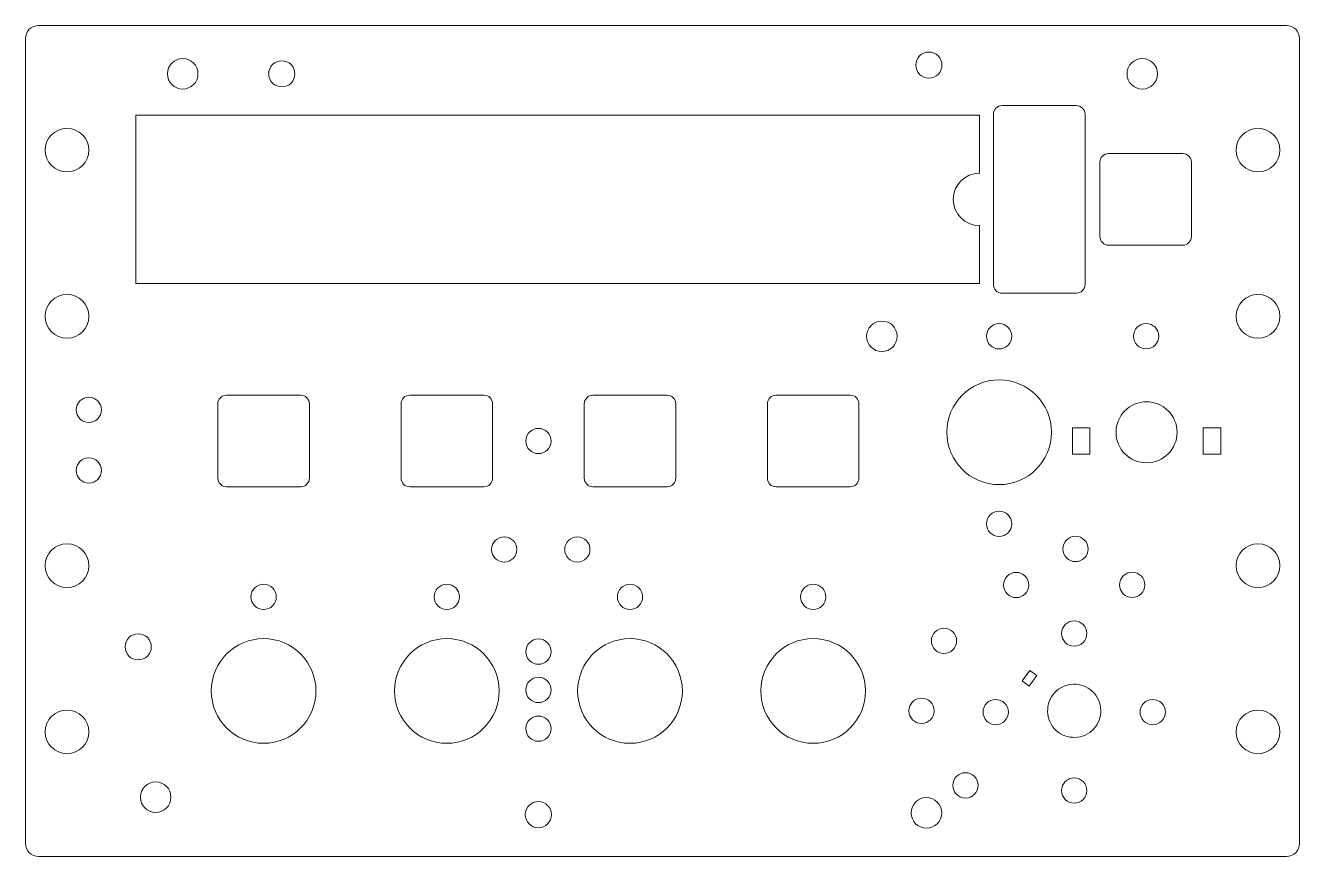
# Model space of a CAD drawing. Header units: millimetres. Extents: x -246 to 62, y -173 to 125.
# Drawn here: x -83.8 to 62.3, y -172.8 to -77.6 of the extents above; entities that cross this region are included whole.
import ezdxf

# ---------------------------------------------------------------- set-up
doc = ezdxf.new("R2010")
doc.units = ezdxf.units.MM
doc.header["$MEASUREMENT"] = 0
doc.layers.add('Cut', color=7, linetype='Continuous')

msp = doc.modelspace()

# ---------------------------------------------------------------- linework, layer by layer
at = {"layer": 'Cut', "color": 250, "lineweight": 9}
for points in [[(36.2564, -126.6967), (38.2564, -126.6967), (38.2564, -123.6967), (36.2564, -123.6967), (36.2564, -126.6967)], [(51.2564, -126.6967), (53.2564, -126.6967), (53.2564, -123.6967), (51.2564, -123.6967), (51.2564, -126.6967)]]:
    msp.add_lwpolyline(points, close=True, dxfattribs=at)
for centre, major_axis in [((-65.7311, -83.1121), (0, 1.75)), ((-54.3711, -83.1121), (0, 1.5)), ((19.8042, -82.1121), (0, 1.5)), ((44.2689, -83.1121), (0, 1.75)), ((-78.9936, -91.8592), (0, 2.5)), ((57.5314, -91.8592), (0, 2.5)), ((-78.9936, -110.9092), (0, 2.5)), ((57.5314, -110.9092), (0, 2.5)), ((14.4223, -113.1965), (0, 1.75)), ((-78.9936, -139.4842), (0, 2.5)), ((57.5314, -139.4842), (0, 2.5)), ((-70.8311, -148.788), (0, 1.5)), ((-78.9936, -158.5342), (0, 2.5)), ((57.5314, -158.5342), (0, 2.5)), ((-68.8311, -166.0217), (0, 1.75)), ((19.5223, -167.8217), (0, 1.75)), ((-24.9561, -168.0217), (0, 1.5))]:
    msp.add_ellipse(centre, major_axis=major_axis, ratio=1, dxfattribs=at)
for points, knots in [([(60.7939, -172.8217), (61.1919, -172.8214), (61.5736, -172.663), (61.8549, -172.3814), (61.8549, -172.3814), (62.1362, -172.0997), (62.2941, -171.7197), (62.2939, -171.3217), (62.2939, -171.3217), (62.2939, -171.3217), (62.2939, -79.0717), (62.2939, -79.0717), (62.2939, -79.0717), (62.2936, -78.6736), (62.1352, -78.2919), (61.8536, -78.0106), (61.8536, -78.0106), (61.5719, -77.7293), (61.1919, -77.5714), (60.7939, -77.5717), (60.7939, -77.5717), (60.7939, -77.5717), (-82.2561, -77.5717), (-82.2561, -77.5717), (-82.2561, -77.5717), (-82.6542, -77.5719), (-83.0359, -77.7303), (-83.3172, -78.012), (-83.3172, -78.012), (-83.5985, -78.2936), (-83.7564, -78.6736), (-83.7561, -79.0717), (-83.7561, -79.0717), (-83.7561, -79.0717), (-83.7561, -171.3217), (-83.7561, -171.3217), (-83.7561, -171.3217), (-83.7559, -171.7197), (-83.5975, -172.1014), (-83.3158, -172.3827), (-83.3158, -172.3827), (-83.0342, -172.664), (-82.6542, -172.8219), (-82.2561, -172.8217), (-82.2561, -172.8217), (-82.2561, -172.8217), (60.7939, -172.8217), (60.7939, -172.8217)], [0, 0, 0, 0, 0.07692308, 0.07692308, 0.07692308, 0.07692308, 0.15384615, 0.15384615, 0.15384615, 0.15384615, 0.23076923, 0.23076923, 0.23076923, 0.23076923, 0.30769231, 0.30769231, 0.30769231, 0.30769231, 0.38461538, 0.38461538, 0.38461538, 0.38461538, 0.46153846, 0.46153846, 0.46153846, 0.46153846, 0.53846154, 0.53846154, 0.53846154, 0.53846154, 0.61538462, 0.61538462, 0.61538462, 0.61538462, 0.69230769, 0.69230769, 0.69230769, 0.69230769, 0.76923077, 0.76923077, 0.76923077, 0.76923077, 0.84615385, 0.84615385, 0.84615385, 0.84615385, 1, 1, 1, 1]), ([(36.7041, -108.2526), (36.7041, -108.2526), (28.2041, -108.2526), (28.2041, -108.2526), (28.2041, -108.2526), (27.9391, -108.2527), (27.6848, -108.1476), (27.4973, -107.9603), (27.4973, -107.9603), (27.3097, -107.773), (27.2043, -107.5176), (27.2041, -107.2526), (27.2041, -107.2526), (27.2041, -107.2526), (27.2041, -87.7526), (27.2041, -87.7526), (27.2041, -87.7526), (27.204, -87.4875), (27.3091, -87.2333), (27.4964, -87.0457), (27.4964, -87.0457), (27.6837, -86.8582), (27.9391, -86.7527), (28.2041, -86.7526), (28.2041, -86.7526), (28.2041, -86.7526), (36.7041, -86.7526), (36.7041, -86.7526), (36.7041, -86.7526), (36.9692, -86.7524), (37.2234, -86.8575), (37.411, -87.0448), (37.411, -87.0448), (37.5985, -87.2321), (37.704, -87.4875), (37.7041, -87.7526), (37.7041, -87.7526), (37.7041, -87.7526), (37.7041, -107.2526), (37.7041, -107.2526), (37.7041, -107.2526), (37.7043, -107.5176), (37.5992, -107.7719), (37.4119, -107.9594), (37.4119, -107.9594), (37.2246, -108.1469), (36.9692, -108.2524), (36.7041, -108.2526)], [0, 0, 0, 0, 0.07692308, 0.07692308, 0.07692308, 0.07692308, 0.15384615, 0.15384615, 0.15384615, 0.15384615, 0.23076923, 0.23076923, 0.23076923, 0.23076923, 0.30769231, 0.30769231, 0.30769231, 0.30769231, 0.38461538, 0.38461538, 0.38461538, 0.38461538, 0.46153846, 0.46153846, 0.46153846, 0.46153846, 0.53846154, 0.53846154, 0.53846154, 0.53846154, 0.61538462, 0.61538462, 0.61538462, 0.61538462, 0.69230769, 0.69230769, 0.69230769, 0.69230769, 0.76923077, 0.76923077, 0.76923077, 0.76923077, 0.84615385, 0.84615385, 0.84615385, 0.84615385, 1, 1, 1, 1]), ([(25.5939, -107.1526), (25.5939, -107.1526), (-71.1061, -107.1526), (-71.1061, -107.1526), (-71.1061, -107.1526), (-71.1061, -107.1526), (-71.1061, -87.8526), (-71.1061, -87.8526), (-71.1061, -87.8526), (-71.1061, -87.8526), (25.5939, -87.8526), (25.5939, -87.8526), (25.5939, -87.8526), (25.5939, -87.8526), (25.5939, -94.5026), (25.5939, -94.5026), (25.5939, -94.5026), (23.9369, -94.5026), (22.5939, -95.8456), (22.5939, -97.5026), (22.5939, -97.5026), (22.5939, -99.1594), (23.9369, -100.5026), (25.5939, -100.5026), (25.5939, -100.5026), (25.5939, -100.5026), (25.5939, -107.1526), (25.5939, -107.1526)], [0, 0, 0, 0, 0.125, 0.125, 0.125, 0.125, 0.25, 0.25, 0.25, 0.25, 0.375, 0.375, 0.375, 0.375, 0.5, 0.5, 0.5, 0.5, 0.625, 0.625, 0.625, 0.625, 0.75, 0.75, 0.75, 0.75, 1, 1, 1, 1]), ([(48.9041, -102.7526), (48.9041, -102.7526), (40.4041, -102.7526), (40.4041, -102.7526), (40.4041, -102.7526), (40.1391, -102.7527), (39.8848, -102.6476), (39.6973, -102.4603), (39.6973, -102.4603), (39.5097, -102.273), (39.4043, -102.0176), (39.4041, -101.7526), (39.4041, -101.7526), (39.4041, -101.7526), (39.4041, -93.2526), (39.4041, -93.2526), (39.4041, -93.2526), (39.404, -92.9875), (39.5091, -92.7333), (39.6964, -92.5457), (39.6964, -92.5457), (39.8837, -92.3582), (40.1391, -92.2527), (40.4041, -92.2526), (40.4041, -92.2526), (40.4041, -92.2526), (48.9041, -92.2526), (48.9041, -92.2526), (48.9041, -92.2526), (49.1692, -92.2524), (49.4234, -92.3575), (49.611, -92.5448), (49.611, -92.5448), (49.7985, -92.7321), (49.904, -92.9875), (49.9041, -93.2526), (49.9041, -93.2526), (49.9041, -93.2526), (49.9041, -101.7526), (49.9041, -101.7526), (49.9041, -101.7526), (49.9043, -102.0176), (49.7992, -102.2719), (49.6119, -102.4594), (49.6119, -102.4594), (49.4246, -102.6469), (49.1692, -102.7524), (48.9041, -102.7526)], [0, 0, 0, 0, 0.07692308, 0.07692308, 0.07692308, 0.07692308, 0.15384615, 0.15384615, 0.15384615, 0.15384615, 0.23076923, 0.23076923, 0.23076923, 0.23076923, 0.30769231, 0.30769231, 0.30769231, 0.30769231, 0.38461538, 0.38461538, 0.38461538, 0.38461538, 0.46153846, 0.46153846, 0.46153846, 0.46153846, 0.53846154, 0.53846154, 0.53846154, 0.53846154, 0.61538462, 0.61538462, 0.61538462, 0.61538462, 0.69230769, 0.69230769, 0.69230769, 0.69230769, 0.76923077, 0.76923077, 0.76923077, 0.76923077, 0.84615385, 0.84615385, 0.84615385, 0.84615385, 1, 1, 1, 1]), ([(27.8565, -111.7466), (28.6573, -111.7466), (29.3064, -112.3959), (29.3064, -113.1967), (29.3064, -113.1967), (29.3064, -113.9975), (28.6572, -114.6466), (27.8564, -114.6466), (27.8564, -114.6466), (27.0557, -114.6465), (26.4064, -113.9975), (26.4064, -113.1967), (26.4064, -113.1967), (26.4064, -112.3957), (27.0556, -111.7467), (27.8565, -111.7466)], [0, 0, 0, 0, 0.2, 0.2, 0.2, 0.2, 0.4, 0.4, 0.4, 0.4, 0.6, 0.6, 0.6, 0.6, 1, 1, 1, 1]), ([(44.7064, -111.739), (45.5072, -111.739), (46.1563, -112.3883), (46.1563, -113.1891), (46.1563, -113.1891), (46.1563, -113.9899), (45.5071, -114.639), (44.7063, -114.639), (44.7063, -114.639), (43.9056, -114.6389), (43.2563, -113.9899), (43.2563, -113.1891), (43.2563, -113.1891), (43.2563, -112.3881), (43.9055, -111.7391), (44.7064, -111.739)], [0, 0, 0, 0, 0.2, 0.2, 0.2, 0.2, 0.4, 0.4, 0.4, 0.4, 0.6, 0.6, 0.6, 0.6, 1, 1, 1, 1]), ([(27.8564, -118.1966), (31.1701, -118.1966), (33.8564, -120.883), (33.8564, -124.1967), (33.8564, -124.1967), (33.8564, -127.5103), (31.1701, -130.1967), (27.8564, -130.1967), (27.8564, -130.1967), (24.5427, -130.1966), (21.8564, -127.5104), (21.8564, -124.1967), (21.8564, -124.1967), (21.8564, -120.8829), (24.5427, -118.1967), (27.8564, -118.1966)], [0, 0, 0, 0, 0.2, 0.2, 0.2, 0.2, 0.4, 0.4, 0.4, 0.4, 0.6, 0.6, 0.6, 0.6, 1, 1, 1, 1]), ([(-76.4935, -120.1789), (-75.6927, -120.1789), (-75.0436, -120.8282), (-75.0436, -121.629), (-75.0436, -121.629), (-75.0436, -122.4298), (-75.6928, -123.0789), (-76.4936, -123.0789), (-76.4936, -123.0789), (-77.2943, -123.0788), (-77.9436, -122.4298), (-77.9436, -121.629), (-77.9436, -121.629), (-77.9436, -120.828), (-77.2944, -120.179), (-76.4935, -120.1789)], [0, 0, 0, 0, 0.2, 0.2, 0.2, 0.2, 0.4, 0.4, 0.4, 0.4, 0.6, 0.6, 0.6, 0.6, 1, 1, 1, 1]), ([(-52.2061, -130.4467), (-52.2061, -130.4467), (-60.7061, -130.4467), (-60.7061, -130.4467), (-60.7061, -130.4467), (-60.9711, -130.4469), (-61.2254, -130.3418), (-61.4129, -130.1545), (-61.4129, -130.1545), (-61.6005, -129.9672), (-61.7059, -129.7118), (-61.7061, -129.4467), (-61.7061, -129.4467), (-61.7061, -129.4467), (-61.7061, -120.9467), (-61.7061, -120.9467), (-61.7061, -120.9467), (-61.7062, -120.6817), (-61.6011, -120.4274), (-61.4138, -120.2399), (-61.4138, -120.2399), (-61.2265, -120.0523), (-60.9711, -119.9469), (-60.7061, -119.9467), (-60.7061, -119.9467), (-60.7061, -119.9467), (-52.2061, -119.9467), (-52.2061, -119.9467), (-52.2061, -119.9467), (-51.941, -119.9466), (-51.6868, -120.0517), (-51.4992, -120.239), (-51.4992, -120.239), (-51.3117, -120.4263), (-51.2062, -120.6817), (-51.2061, -120.9467), (-51.2061, -120.9467), (-51.2061, -120.9467), (-51.2061, -129.4467), (-51.2061, -129.4467), (-51.2061, -129.4467), (-51.2059, -129.7118), (-51.311, -129.966), (-51.4983, -130.1536), (-51.4983, -130.1536), (-51.6856, -130.3411), (-51.941, -130.4466), (-52.2061, -130.4467)], [0, 0, 0, 0, 0.07692308, 0.07692308, 0.07692308, 0.07692308, 0.15384615, 0.15384615, 0.15384615, 0.15384615, 0.23076923, 0.23076923, 0.23076923, 0.23076923, 0.30769231, 0.30769231, 0.30769231, 0.30769231, 0.38461538, 0.38461538, 0.38461538, 0.38461538, 0.46153846, 0.46153846, 0.46153846, 0.46153846, 0.53846154, 0.53846154, 0.53846154, 0.53846154, 0.61538462, 0.61538462, 0.61538462, 0.61538462, 0.69230769, 0.69230769, 0.69230769, 0.69230769, 0.76923077, 0.76923077, 0.76923077, 0.76923077, 0.84615385, 0.84615385, 0.84615385, 0.84615385, 1, 1, 1, 1]), ([(-31.2061, -130.4467), (-31.2061, -130.4467), (-39.7061, -130.4467), (-39.7061, -130.4467), (-39.7061, -130.4467), (-39.9711, -130.4469), (-40.2254, -130.3418), (-40.4129, -130.1545), (-40.4129, -130.1545), (-40.6005, -129.9672), (-40.7059, -129.7118), (-40.7061, -129.4467), (-40.7061, -129.4467), (-40.7061, -129.4467), (-40.7061, -120.9467), (-40.7061, -120.9467), (-40.7061, -120.9467), (-40.7062, -120.6817), (-40.6011, -120.4274), (-40.4138, -120.2399), (-40.4138, -120.2399), (-40.2265, -120.0523), (-39.9711, -119.9469), (-39.7061, -119.9467), (-39.7061, -119.9467), (-39.7061, -119.9467), (-31.2061, -119.9467), (-31.2061, -119.9467), (-31.2061, -119.9467), (-30.941, -119.9466), (-30.6868, -120.0517), (-30.4992, -120.239), (-30.4992, -120.239), (-30.3117, -120.4263), (-30.2062, -120.6817), (-30.2061, -120.9467), (-30.2061, -120.9467), (-30.2061, -120.9467), (-30.2061, -129.4467), (-30.2061, -129.4467), (-30.2061, -129.4467), (-30.2059, -129.7118), (-30.311, -129.966), (-30.4983, -130.1536), (-30.4983, -130.1536), (-30.6856, -130.3411), (-30.941, -130.4466), (-31.2061, -130.4467)], [0, 0, 0, 0, 0.07692308, 0.07692308, 0.07692308, 0.07692308, 0.15384615, 0.15384615, 0.15384615, 0.15384615, 0.23076923, 0.23076923, 0.23076923, 0.23076923, 0.30769231, 0.30769231, 0.30769231, 0.30769231, 0.38461538, 0.38461538, 0.38461538, 0.38461538, 0.46153846, 0.46153846, 0.46153846, 0.46153846, 0.53846154, 0.53846154, 0.53846154, 0.53846154, 0.61538462, 0.61538462, 0.61538462, 0.61538462, 0.69230769, 0.69230769, 0.69230769, 0.69230769, 0.76923077, 0.76923077, 0.76923077, 0.76923077, 0.84615385, 0.84615385, 0.84615385, 0.84615385, 1, 1, 1, 1]), ([(-10.2061, -130.4467), (-10.2061, -130.4467), (-18.7061, -130.4467), (-18.7061, -130.4467), (-18.7061, -130.4467), (-18.9711, -130.4469), (-19.2254, -130.3418), (-19.4129, -130.1545), (-19.4129, -130.1545), (-19.6005, -129.9672), (-19.7059, -129.7118), (-19.7061, -129.4467), (-19.7061, -129.4467), (-19.7061, -129.4467), (-19.7061, -120.9467), (-19.7061, -120.9467), (-19.7061, -120.9467), (-19.7062, -120.6817), (-19.6011, -120.4274), (-19.4138, -120.2399), (-19.4138, -120.2399), (-19.2265, -120.0523), (-18.9711, -119.9469), (-18.7061, -119.9467), (-18.7061, -119.9467), (-18.7061, -119.9467), (-10.2061, -119.9467), (-10.2061, -119.9467), (-10.2061, -119.9467), (-9.941, -119.9466), (-9.6868, -120.0517), (-9.4992, -120.239), (-9.4992, -120.239), (-9.3117, -120.4263), (-9.2062, -120.6817), (-9.2061, -120.9467), (-9.2061, -120.9467), (-9.2061, -120.9467), (-9.2061, -129.4467), (-9.2061, -129.4467), (-9.2061, -129.4467), (-9.2059, -129.7118), (-9.311, -129.966), (-9.4983, -130.1536), (-9.4983, -130.1536), (-9.6856, -130.3411), (-9.941, -130.4466), (-10.2061, -130.4467)], [0, 0, 0, 0, 0.07692308, 0.07692308, 0.07692308, 0.07692308, 0.15384615, 0.15384615, 0.15384615, 0.15384615, 0.23076923, 0.23076923, 0.23076923, 0.23076923, 0.30769231, 0.30769231, 0.30769231, 0.30769231, 0.38461538, 0.38461538, 0.38461538, 0.38461538, 0.46153846, 0.46153846, 0.46153846, 0.46153846, 0.53846154, 0.53846154, 0.53846154, 0.53846154, 0.61538462, 0.61538462, 0.61538462, 0.61538462, 0.69230769, 0.69230769, 0.69230769, 0.69230769, 0.76923077, 0.76923077, 0.76923077, 0.76923077, 0.84615385, 0.84615385, 0.84615385, 0.84615385, 1, 1, 1, 1]), ([(10.7939, -130.4467), (10.7939, -130.4467), (2.2939, -130.4467), (2.2939, -130.4467), (2.2939, -130.4467), (2.0289, -130.4469), (1.7746, -130.3418), (1.5871, -130.1545), (1.5871, -130.1545), (1.3995, -129.9672), (1.2941, -129.7118), (1.2939, -129.4467), (1.2939, -129.4467), (1.2939, -129.4467), (1.2939, -120.9467), (1.2939, -120.9467), (1.2939, -120.9467), (1.2938, -120.6817), (1.3989, -120.4274), (1.5862, -120.2399), (1.5862, -120.2399), (1.7735, -120.0523), (2.0289, -119.9469), (2.2939, -119.9467), (2.2939, -119.9467), (2.2939, -119.9467), (10.7939, -119.9467), (10.7939, -119.9467), (10.7939, -119.9467), (11.059, -119.9466), (11.3132, -120.0517), (11.5008, -120.239), (11.5008, -120.239), (11.6883, -120.4263), (11.7938, -120.6817), (11.7939, -120.9467), (11.7939, -120.9467), (11.7939, -120.9467), (11.7939, -129.4467), (11.7939, -129.4467), (11.7939, -129.4467), (11.7941, -129.7118), (11.689, -129.966), (11.5017, -130.1536), (11.5017, -130.1536), (11.3144, -130.3411), (11.059, -130.4466), (10.7939, -130.4467)], [0, 0, 0, 0, 0.07692308, 0.07692308, 0.07692308, 0.07692308, 0.15384615, 0.15384615, 0.15384615, 0.15384615, 0.23076923, 0.23076923, 0.23076923, 0.23076923, 0.30769231, 0.30769231, 0.30769231, 0.30769231, 0.38461538, 0.38461538, 0.38461538, 0.38461538, 0.46153846, 0.46153846, 0.46153846, 0.46153846, 0.53846154, 0.53846154, 0.53846154, 0.53846154, 0.61538462, 0.61538462, 0.61538462, 0.61538462, 0.69230769, 0.69230769, 0.69230769, 0.69230769, 0.76923077, 0.76923077, 0.76923077, 0.76923077, 0.84615385, 0.84615385, 0.84615385, 0.84615385, 1, 1, 1, 1]), ([(44.7565, -120.6967), (46.6895, -120.6967), (48.2564, -122.2637), (48.2564, -124.1967), (48.2564, -124.1967), (48.2564, -126.1296), (46.6894, -127.6967), (44.7564, -127.6967), (44.7564, -127.6967), (42.8234, -127.6966), (41.2564, -126.1297), (41.2564, -124.1967), (41.2564, -124.1967), (41.2564, -122.2635), (42.8234, -120.6967), (44.7565, -120.6967)], [0, 0, 0, 0, 0.2, 0.2, 0.2, 0.2, 0.4, 0.4, 0.4, 0.4, 0.6, 0.6, 0.6, 0.6, 1, 1, 1, 1]), ([(-24.956, -123.7467), (-24.1552, -123.7467), (-23.5061, -124.396), (-23.5061, -125.1968), (-23.5061, -125.1968), (-23.5061, -125.9976), (-24.1553, -126.6467), (-24.9561, -126.6467), (-24.9561, -126.6467), (-25.7568, -126.6466), (-26.4061, -125.9976), (-26.4061, -125.1968), (-26.4061, -125.1968), (-26.4061, -124.3958), (-25.7569, -123.7468), (-24.956, -123.7467)], [0, 0, 0, 0, 0.2, 0.2, 0.2, 0.2, 0.4, 0.4, 0.4, 0.4, 0.6, 0.6, 0.6, 0.6, 1, 1, 1, 1]), ([(-76.4935, -127.1183), (-75.6927, -127.1183), (-75.0436, -127.7676), (-75.0436, -128.5684), (-75.0436, -128.5684), (-75.0436, -129.3692), (-75.6928, -130.0183), (-76.4936, -130.0183), (-76.4936, -130.0183), (-77.2943, -130.0182), (-77.9436, -129.3692), (-77.9436, -128.5684), (-77.9436, -128.5684), (-77.9436, -127.7674), (-77.2944, -127.1184), (-76.4935, -127.1183)], [0, 0, 0, 0, 0.2, 0.2, 0.2, 0.2, 0.4, 0.4, 0.4, 0.4, 0.6, 0.6, 0.6, 0.6, 1, 1, 1, 1]), ([(27.8565, -133.2395), (28.6573, -133.2395), (29.3064, -133.8888), (29.3064, -134.6896), (29.3064, -134.6896), (29.3064, -135.4904), (28.6572, -136.1395), (27.8564, -136.1395), (27.8564, -136.1395), (27.0557, -136.1394), (26.4064, -135.4904), (26.4064, -134.6896), (26.4064, -134.6896), (26.4064, -133.8886), (27.0556, -133.2396), (27.8565, -133.2395)], [0, 0, 0, 0, 0.2, 0.2, 0.2, 0.2, 0.4, 0.4, 0.4, 0.4, 0.6, 0.6, 0.6, 0.6, 1, 1, 1, 1]), ([(-28.8712, -136.1829), (-28.0704, -136.1829), (-27.4213, -136.8322), (-27.4213, -137.633), (-27.4213, -137.633), (-27.4213, -138.4338), (-28.0705, -139.0829), (-28.8713, -139.0829), (-28.8713, -139.0829), (-29.672, -139.0828), (-30.3213, -138.4338), (-30.3213, -137.633), (-30.3213, -137.633), (-30.3213, -136.832), (-29.6721, -136.183), (-28.8712, -136.1829)], [0, 0, 0, 0, 0.2, 0.2, 0.2, 0.2, 0.4, 0.4, 0.4, 0.4, 0.6, 0.6, 0.6, 0.6, 1, 1, 1, 1]), ([(-20.4927, -136.1829), (-19.6919, -136.1829), (-19.0428, -136.8322), (-19.0428, -137.633), (-19.0428, -137.633), (-19.0428, -138.4338), (-19.692, -139.0829), (-20.4928, -139.0829), (-20.4928, -139.0829), (-21.2935, -139.0828), (-21.9428, -138.4338), (-21.9428, -137.633), (-21.9428, -137.633), (-21.9428, -136.832), (-21.2936, -136.183), (-20.4927, -136.1829)], [0, 0, 0, 0, 0.2, 0.2, 0.2, 0.2, 0.4, 0.4, 0.4, 0.4, 0.6, 0.6, 0.6, 0.6, 1, 1, 1, 1]), ([(36.6166, -136.1216), (37.4174, -136.1216), (38.0665, -136.7709), (38.0665, -137.5717), (38.0665, -137.5717), (38.0665, -138.3725), (37.4173, -139.0216), (36.6165, -139.0216), (36.6165, -139.0216), (35.8158, -139.0215), (35.1665, -138.3725), (35.1665, -137.5717), (35.1665, -137.5717), (35.1665, -136.7707), (35.8157, -136.1217), (36.6166, -136.1216)], [0, 0, 0, 0, 0.2, 0.2, 0.2, 0.2, 0.4, 0.4, 0.4, 0.4, 0.6, 0.6, 0.6, 0.6, 1, 1, 1, 1]), ([(-56.456, -141.6141), (-55.6552, -141.6141), (-55.0061, -142.2634), (-55.0061, -143.0642), (-55.0061, -143.0642), (-55.0061, -143.865), (-55.6553, -144.5141), (-56.4561, -144.5141), (-56.4561, -144.5141), (-57.2568, -144.514), (-57.9061, -143.865), (-57.9061, -143.0642), (-57.9061, -143.0642), (-57.9061, -142.2632), (-57.2569, -141.6142), (-56.456, -141.6141)], [0, 0, 0, 0, 0.2, 0.2, 0.2, 0.2, 0.4, 0.4, 0.4, 0.4, 0.6, 0.6, 0.6, 0.6, 1, 1, 1, 1]), ([(-35.456, -141.6141), (-34.6552, -141.6141), (-34.0061, -142.2634), (-34.0061, -143.0642), (-34.0061, -143.0642), (-34.0061, -143.865), (-34.6553, -144.5141), (-35.4561, -144.5141), (-35.4561, -144.5141), (-36.2568, -144.514), (-36.9061, -143.865), (-36.9061, -143.0642), (-36.9061, -143.0642), (-36.9061, -142.2632), (-36.2569, -141.6142), (-35.456, -141.6141)], [0, 0, 0, 0, 0.2, 0.2, 0.2, 0.2, 0.4, 0.4, 0.4, 0.4, 0.6, 0.6, 0.6, 0.6, 1, 1, 1, 1]), ([(-14.456, -141.6141), (-13.6552, -141.6141), (-13.0061, -142.2634), (-13.0061, -143.0642), (-13.0061, -143.0642), (-13.0061, -143.865), (-13.6553, -144.5141), (-14.4561, -144.5141), (-14.4561, -144.5141), (-15.2568, -144.514), (-15.9061, -143.865), (-15.9061, -143.0642), (-15.9061, -143.0642), (-15.9061, -142.2632), (-15.2569, -141.6142), (-14.456, -141.6141)], [0, 0, 0, 0, 0.2, 0.2, 0.2, 0.2, 0.4, 0.4, 0.4, 0.4, 0.6, 0.6, 0.6, 0.6, 1, 1, 1, 1]), ([(6.544, -141.6142), (7.3448, -141.6142), (7.9939, -142.2635), (7.9939, -143.0643), (7.9939, -143.0643), (7.9939, -143.8651), (7.3447, -144.5142), (6.5439, -144.5142), (6.5439, -144.5142), (5.7432, -144.5141), (5.0939, -143.8651), (5.0939, -143.0643), (5.0939, -143.0643), (5.0939, -142.2633), (5.7431, -141.6143), (6.544, -141.6142)], [0, 0, 0, 0, 0.2, 0.2, 0.2, 0.2, 0.4, 0.4, 0.4, 0.4, 0.6, 0.6, 0.6, 0.6, 1, 1, 1, 1]), ([(29.8129, -140.2522), (30.6137, -140.2522), (31.2628, -140.9015), (31.2628, -141.7023), (31.2628, -141.7023), (31.2628, -142.5031), (30.6136, -143.1522), (29.8128, -143.1522), (29.8128, -143.1522), (29.0121, -143.1521), (28.3628, -142.5031), (28.3628, -141.7023), (28.3628, -141.7023), (28.3628, -140.9013), (29.012, -140.2523), (29.8129, -140.2522)], [0, 0, 0, 0, 0.2, 0.2, 0.2, 0.2, 0.4, 0.4, 0.4, 0.4, 0.6, 0.6, 0.6, 0.6, 1, 1, 1, 1]), ([(43.1193, -140.2386), (43.9201, -140.2386), (44.5692, -140.8879), (44.5692, -141.6887), (44.5692, -141.6887), (44.5692, -142.4895), (43.92, -143.1386), (43.1192, -143.1386), (43.1192, -143.1386), (42.3185, -143.1385), (41.6692, -142.4895), (41.6692, -141.6887), (41.6692, -141.6887), (41.6692, -140.8877), (42.3184, -140.2387), (43.1193, -140.2386)], [0, 0, 0, 0, 0.2, 0.2, 0.2, 0.2, 0.4, 0.4, 0.4, 0.4, 0.6, 0.6, 0.6, 0.6, 1, 1, 1, 1]), ([(36.4661, -145.8157), (37.2669, -145.8157), (37.916, -146.465), (37.916, -147.2658), (37.916, -147.2658), (37.916, -148.0666), (37.2668, -148.7157), (36.466, -148.7157), (36.466, -148.7157), (35.6653, -148.7156), (35.016, -148.0666), (35.016, -147.2658), (35.016, -147.2658), (35.016, -146.4648), (35.6652, -145.8158), (36.4661, -145.8157)], [0, 0, 0, 0, 0.2, 0.2, 0.2, 0.2, 0.4, 0.4, 0.4, 0.4, 0.6, 0.6, 0.6, 0.6, 1, 1, 1, 1]), ([(21.5386, -146.6566), (22.3394, -146.6566), (22.9885, -147.3059), (22.9885, -148.1067), (22.9885, -148.1067), (22.9885, -148.9075), (22.3393, -149.5566), (21.5385, -149.5566), (21.5385, -149.5566), (20.7378, -149.5565), (20.0885, -148.9075), (20.0885, -148.1067), (20.0885, -148.1067), (20.0885, -147.3057), (20.7377, -146.6567), (21.5386, -146.6566)], [0, 0, 0, 0, 0.2, 0.2, 0.2, 0.2, 0.4, 0.4, 0.4, 0.4, 0.6, 0.6, 0.6, 0.6, 1, 1, 1, 1]), ([(-56.4561, -147.8483), (-53.1423, -147.8483), (-50.4561, -150.5347), (-50.4561, -153.8484), (-50.4561, -153.8484), (-50.4561, -157.162), (-53.1424, -159.8484), (-56.4561, -159.8484), (-56.4561, -159.8484), (-59.7698, -159.8483), (-62.4561, -157.1621), (-62.4561, -153.8484), (-62.4561, -153.8484), (-62.4561, -150.5346), (-59.7698, -147.8484), (-56.4561, -147.8483)], [0, 0, 0, 0, 0.2, 0.2, 0.2, 0.2, 0.4, 0.4, 0.4, 0.4, 0.6, 0.6, 0.6, 0.6, 1, 1, 1, 1]), ([(-35.4561, -147.8483), (-32.1424, -147.8483), (-29.4561, -150.5347), (-29.4561, -153.8484), (-29.4561, -153.8484), (-29.4561, -157.162), (-32.1424, -159.8484), (-35.4561, -159.8484), (-35.4561, -159.8484), (-38.7698, -159.8483), (-41.4561, -157.1621), (-41.4561, -153.8484), (-41.4561, -153.8484), (-41.4561, -150.5346), (-38.7698, -147.8484), (-35.4561, -147.8483)], [0, 0, 0, 0, 0.2, 0.2, 0.2, 0.2, 0.4, 0.4, 0.4, 0.4, 0.6, 0.6, 0.6, 0.6, 1, 1, 1, 1]), ([(-24.956, -147.8866), (-24.1552, -147.8866), (-23.5061, -148.5359), (-23.5061, -149.3367), (-23.5061, -149.3367), (-23.5061, -150.1375), (-24.1553, -150.7866), (-24.9561, -150.7866), (-24.9561, -150.7866), (-25.7568, -150.7865), (-26.4061, -150.1375), (-26.4061, -149.3367), (-26.4061, -149.3367), (-26.4061, -148.5357), (-25.7569, -147.8867), (-24.956, -147.8866)], [0, 0, 0, 0, 0.2, 0.2, 0.2, 0.2, 0.4, 0.4, 0.4, 0.4, 0.6, 0.6, 0.6, 0.6, 1, 1, 1, 1]), ([(-14.4561, -147.8483), (-11.1424, -147.8483), (-8.4561, -150.5347), (-8.4561, -153.8484), (-8.4561, -153.8484), (-8.4561, -157.162), (-11.1424, -159.8484), (-14.4561, -159.8484), (-14.4561, -159.8484), (-17.7698, -159.8483), (-20.4561, -157.1621), (-20.4561, -153.8484), (-20.4561, -153.8484), (-20.4561, -150.5346), (-17.7698, -147.8484), (-14.4561, -147.8483)], [0, 0, 0, 0, 0.2, 0.2, 0.2, 0.2, 0.4, 0.4, 0.4, 0.4, 0.6, 0.6, 0.6, 0.6, 1, 1, 1, 1]), ([(6.5439, -147.8483), (9.8576, -147.8483), (12.5439, -150.5347), (12.5439, -153.8484), (12.5439, -153.8484), (12.5439, -157.162), (9.8576, -159.8484), (6.5439, -159.8484), (6.5439, -159.8484), (3.2302, -159.8483), (0.5439, -157.1621), (0.5439, -153.8484), (0.5439, -153.8484), (0.5439, -150.5346), (3.2302, -147.8484), (6.5439, -147.8483)], [0, 0, 0, 0, 0.2, 0.2, 0.2, 0.2, 0.4, 0.4, 0.4, 0.4, 0.6, 0.6, 0.6, 0.6, 1, 1, 1, 1]), ([(32.1742, -152.0733), (32.1742, -152.0733), (31.2925, -153.2868), (31.2925, -153.2868), (31.2925, -153.2868), (31.2925, -153.2868), (30.4835, -152.699), (30.4835, -152.699), (30.4835, -152.699), (30.4835, -152.699), (31.3652, -151.4855), (31.3652, -151.4855), (31.3652, -151.4855), (31.3652, -151.4855), (32.1742, -152.0733), (32.1742, -152.0733)], [0, 0, 0, 0, 0.2, 0.2, 0.2, 0.2, 0.4, 0.4, 0.4, 0.4, 0.6, 0.6, 0.6, 0.6, 1, 1, 1, 1]), ([(-24.956, -152.2834), (-24.1552, -152.2834), (-23.5061, -152.9327), (-23.5061, -153.7335), (-23.5061, -153.7335), (-23.5061, -154.5343), (-24.1553, -155.1834), (-24.9561, -155.1834), (-24.9561, -155.1834), (-25.7568, -155.1833), (-26.4061, -154.5343), (-26.4061, -153.7335), (-26.4061, -153.7335), (-26.4061, -152.9325), (-25.7569, -152.2835), (-24.956, -152.2834)], [0, 0, 0, 0, 0.2, 0.2, 0.2, 0.2, 0.4, 0.4, 0.4, 0.4, 0.6, 0.6, 0.6, 0.6, 1, 1, 1, 1]), ([(37.9909, -158.7597), (39.4492, -157.9178), (39.9489, -156.0522), (39.107, -154.594), (39.107, -154.594), (38.2652, -153.1358), (36.3996, -152.6358), (34.9412, -153.4778), (34.9412, -153.4778), (33.4829, -154.3199), (32.983, -156.1852), (33.825, -157.6436), (33.825, -157.6436), (34.6671, -159.1021), (36.5324, -159.6017), (37.9909, -158.7597)], [0, 0, 0, 0, 0.2, 0.2, 0.2, 0.2, 0.4, 0.4, 0.4, 0.4, 0.6, 0.6, 0.6, 0.6, 1, 1, 1, 1]), ([(18.9629, -154.6686), (19.7637, -154.6686), (20.4128, -155.3179), (20.4128, -156.1187), (20.4128, -156.1187), (20.4128, -156.9195), (19.7636, -157.5686), (18.9628, -157.5686), (18.9628, -157.5686), (18.1621, -157.5685), (17.5128, -156.9195), (17.5128, -156.1187), (17.5128, -156.1187), (17.5128, -155.3177), (18.162, -154.6687), (18.9629, -154.6686)], [0, 0, 0, 0, 0.2, 0.2, 0.2, 0.2, 0.4, 0.4, 0.4, 0.4, 0.6, 0.6, 0.6, 0.6, 1, 1, 1, 1]), ([(28.916, -156.2658), (28.916, -157.0666), (28.2667, -157.7157), (27.4659, -157.7157), (27.4659, -157.7157), (26.6651, -157.7157), (26.016, -157.0665), (26.016, -156.2657), (26.016, -156.2657), (26.0161, -155.465), (26.6651, -154.8157), (27.4659, -154.8157), (27.4659, -154.8157), (28.2669, -154.8157), (28.9159, -155.4649), (28.916, -156.2658)], [0, 0, 0, 0, 0.2, 0.2, 0.2, 0.2, 0.4, 0.4, 0.4, 0.4, 0.6, 0.6, 0.6, 0.6, 1, 1, 1, 1]), ([(46.916, -156.2658), (46.916, -157.0666), (46.2667, -157.7157), (45.4659, -157.7157), (45.4659, -157.7157), (44.6651, -157.7157), (44.016, -157.0665), (44.016, -156.2657), (44.016, -156.2657), (44.0161, -155.465), (44.6651, -154.8157), (45.4659, -154.8157), (45.4659, -154.8157), (46.2669, -154.8157), (46.9159, -155.4649), (46.916, -156.2658)], [0, 0, 0, 0, 0.2, 0.2, 0.2, 0.2, 0.4, 0.4, 0.4, 0.4, 0.6, 0.6, 0.6, 0.6, 1, 1, 1, 1]), ([(-24.956, -156.7176), (-24.1552, -156.7176), (-23.5061, -157.3669), (-23.5061, -158.1677), (-23.5061, -158.1677), (-23.5061, -158.9685), (-24.1553, -159.6176), (-24.9561, -159.6176), (-24.9561, -159.6176), (-25.7568, -159.6175), (-26.4061, -158.9685), (-26.4061, -158.1677), (-26.4061, -158.1677), (-26.4061, -157.3667), (-25.7569, -156.7177), (-24.956, -156.7176)], [0, 0, 0, 0, 0.2, 0.2, 0.2, 0.2, 0.4, 0.4, 0.4, 0.4, 0.6, 0.6, 0.6, 0.6, 1, 1, 1, 1]), ([(24.0008, -163.2172), (24.8016, -163.2172), (25.4507, -163.8665), (25.4507, -164.6673), (25.4507, -164.6673), (25.4507, -165.4681), (24.8015, -166.1172), (24.0007, -166.1172), (24.0007, -166.1172), (23.2, -166.1171), (22.5507, -165.4681), (22.5507, -164.6673), (22.5507, -164.6673), (22.5507, -163.8663), (23.1999, -163.2173), (24.0008, -163.2172)], [0, 0, 0, 0, 0.2, 0.2, 0.2, 0.2, 0.4, 0.4, 0.4, 0.4, 0.6, 0.6, 0.6, 0.6, 1, 1, 1, 1]), ([(36.4661, -163.8157), (37.2669, -163.8157), (37.916, -164.465), (37.916, -165.2658), (37.916, -165.2658), (37.916, -166.0666), (37.2668, -166.7157), (36.466, -166.7157), (36.466, -166.7157), (35.6653, -166.7156), (35.016, -166.0666), (35.016, -165.2658), (35.016, -165.2658), (35.016, -164.4648), (35.6652, -163.8158), (36.4661, -163.8157)], [0, 0, 0, 0, 0.2, 0.2, 0.2, 0.2, 0.4, 0.4, 0.4, 0.4, 0.6, 0.6, 0.6, 0.6, 1, 1, 1, 1])]:
    msp.add_open_spline(points, degree=3, knots=knots, dxfattribs=at)

doc.saveas('drawing.dxf')
